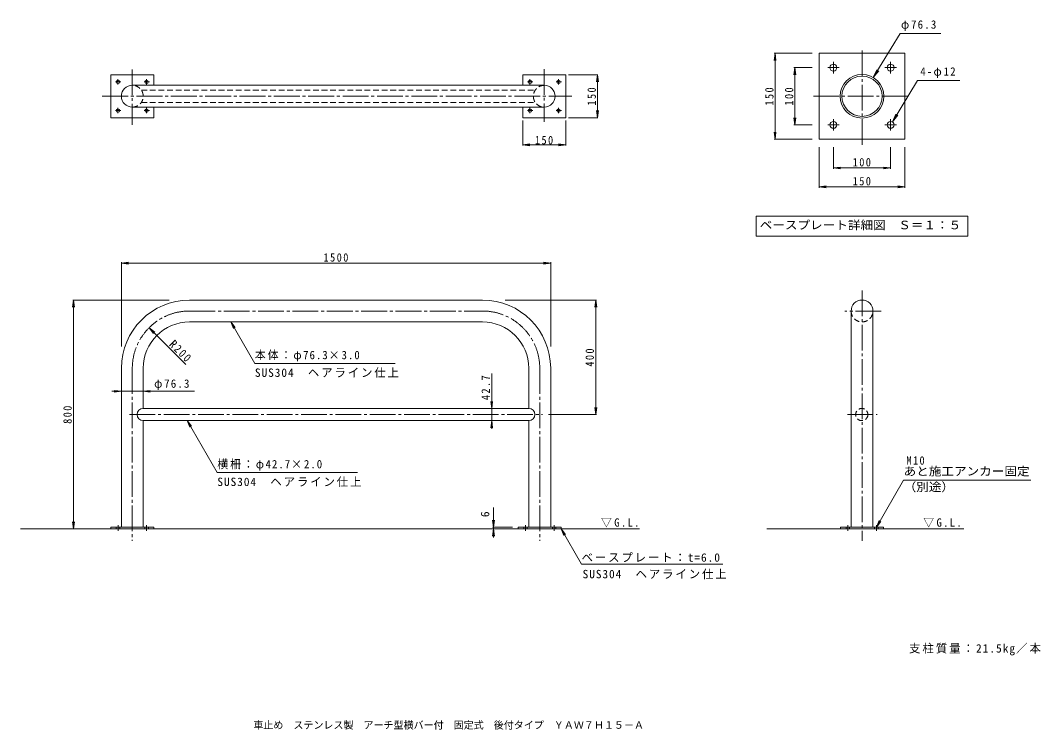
# Model space of a CAD drawing. Units: millimetres at full size, with parts at other scales. Extents: x -1772 to 1792, y -1358 to 1121.
import ezdxf
from ezdxf.enums import TextEntityAlignment as Align

# ---------------------------------------------------------------- set-up
doc = ezdxf.new("R2010")
doc.units = ezdxf.units.MM
doc.header["$LTSCALE"] = 10
doc.linetypes.add('CHAIN2', pattern=[12, 9, -1, 1, -1])
doc.linetypes.add('DASHED2', pattern=[3, 2, -1])
for name, color, linetype, lineweight in [('A-0', 7, 'CHAIN2', 9), ('A-2', 3, 'Continuous', 9), ('A-4', 7, 'Continuous', 9), ('A-5', 7, 'Continuous', 9), ('C-0', 7, 'CHAIN2', 9), ('C-2', 3, 'Continuous', 9), ('C-4', 7, 'Continuous', 9), ('C-5', 7, 'Continuous', 9), ('C-E', 6, 'Continuous', 5)]:
    doc.layers.add(name, color=color, linetype=linetype, lineweight=lineweight)
doc.layers.add('F-5_F-5ﾚｲﾔ', color=2, linetype='Continuous')
doc.styles.add('ＭＳ ゴシック', font='')
doc.styles.get('ＭＳ ゴシック').set_extended_font_data('MS Gothic')

msp = doc.modelspace()

# ---------------------------------------------------------------- linework, layer by layer
at = {"layer": 'A-0'}
for p, q in [((1168.48, 686.11), (1168.48, 1026.11)), ((1068.48, 936.11), (1068.48, 976.11)), ((1268.48, 936.11), (1268.48, 976.11)), ((1048.48, 956.11), (1088.48, 956.11)), ((1248.48, 956.11), (1288.48, 956.11)), ((998.48, 856.11), (1338.48, 856.11)), ((1048.48, 756.11), (1088.48, 756.11)), ((1068.48, 736.11), (1068.48, 776.11)), ((1248.48, 756.11), (1288.48, 756.11)), ((1268.48, 736.11), (1268.48, 776.11))]:
    msp.add_line(p, q, dxfattribs=at)
at = {"layer": 'A-2'}
for p, q in [((1318.48, 706.11), (1318.48, 1006.11)), ((1018.48, 706.11), (1318.48, 706.11))]:
    msp.add_line(p, q, dxfattribs=at)
msp.add_lwpolyline([(1318.48, 1006.11), (1018.48, 1006.11), (1018.48, 706.11)], dxfattribs=at)
for centre, radius in [((1068.48, 956.11), 12), ((1268.48, 956.11), 12), ((1168.48, 856.11), 76.3), ((1168.48, 856.11), 70.3), ((1068.48, 756.11), 12), ((1268.48, 756.11), 12)]:
    msp.add_circle(centre, radius, dxfattribs=at)
at = {"layer": 'A-4'}
for p, q in [((864.53, 1006.11), (861.27, 981.33)), ((861.53, 1006.11), (994.78, 1006.11)), ((864.53, 1006.11), (867.8, 981.33)), ((933.64, 956.11), (930.38, 931.33)), ((930.64, 956.11), (994.78, 956.11)), ((933.64, 956.11), (936.9, 931.33)), ((930.64, 756.11), (994.78, 756.11)), ((933.64, 756.11), (936.9, 780.9)), ((864.53, 706.11), (867.8, 730.9)), ((861.53, 706.11), (994.78, 706.11)), ((1018.48, 536.24), (1018.48, 677.81)), ((1068.48, 602.42), (1068.48, 677.81)), ((1268.48, 602.42), (1268.48, 677.81)), ((1318.48, 536.24), (1318.48, 677.81)), ((1068.48, 605.42), (1093.26, 608.68)), ((1268.48, 605.42), (1243.69, 608.68)), ((1068.48, 605.42), (1093.26, 602.16)), ((1018.48, 539.24), (1043.26, 542.5)), ((1018.48, 539.24), (1043.26, 535.98)), ((1318.48, 539.24), (1293.69, 542.5))]:
    msp.add_line(p, q, dxfattribs=at)
for points in [[(864.53, 1006.11), (864.53, 706.11), (861.27, 730.9)], [(933.64, 956.11), (933.64, 756.11), (930.38, 780.9)], [(1068.48, 605.42), (1268.48, 605.42), (1243.69, 602.16)], [(1018.48, 539.24), (1318.48, 539.24), (1293.69, 535.98)]]:
    msp.add_lwpolyline(points, dxfattribs=at)
at = {"layer": 'A-5'}
for p, q in [((1301.17, 1075.52), (1207.96, 921.4)), ((1444.27, 1075.52), (1301.17, 1075.52)), ((1207.96, 921.4), (1220, 948.88)), ((1207.96, 921.4), (1226.7, 944.83)), ((1362.34, 911.31), (1274.69, 766.38)), ((1362.34, 911.31), (1510.26, 911.31)), ((1274.69, 766.38), (1286.73, 793.86)), ((1274.69, 766.38), (1293.43, 789.81)), ((798.4, 437.23), (1538.55, 437.23)), ((798.4, 437.23), (798.4, 367.23)), ((1538.55, 437.23), (1538.55, 367.23)), ((798.4, 367.23), (1538.55, 367.23))]:
    msp.add_line(p, q, dxfattribs=at)
at = {"layer": 'C-0'}
for p, q in [((-1381.39, 949.85), (-1381.39, 755.86)), ((58.11, 950.72), (58.11, 766.14)), ((-1440.04, 906.11), (-1420.91, 906.11)), ((-1431.39, 896.6), (-1431.39, 915.49)), ((-1340.04, 906.11), (-1320.91, 906.11)), ((-1331.39, 896.6), (-1331.39, 915.49)), ((-0.54, 906.11), (18.59, 906.11)), ((8.11, 896.6), (8.11, 915.49)), ((99.46, 906.11), (118.59, 906.11)), ((108.11, 896.6), (108.11, 915.49)), ((-1486.29, 856.11), (154.36, 856.11)), ((-1440.04, 806.11), (-1420.91, 806.11)), ((-1431.39, 796.6), (-1431.39, 815.49)), ((-1340.04, 806.11), (-1320.91, 806.11)), ((-1331.39, 796.6), (-1331.39, 815.49)), ((-0.54, 806.11), (18.59, 806.11)), ((8.11, 796.6), (8.11, 815.49)), ((99.46, 806.11), (118.59, 806.11)), ((108.11, 796.6), (108.11, 815.49)), ((1168.48, 177.28), (1168.48, -697.39)), ((-1181.34, 105.4), (-157.64, 105.4)), ((1235.82, 105.4), (1108.3, 105.4)), ((-1381.34, -94.6), (-1381.34, -697.39)), ((42.36, -94.6), (42.36, -697.39)), ((-1391.34, -256.45), (52.36, -256.45)), ((1117.4, -256.45), (1221.49, -256.45)), ((-1431.34, -642.61), (-1431.34, -662.62)), ((-1331.29, -642.61), (-1331.29, -662.62)), ((-7.64, -642.61), (-7.64, -662.62)), ((92.41, -642.61), (92.41, -662.62)), ((1118.48, -642.61), (1118.48, -662.62)), ((1218.52, -642.61), (1218.52, -662.62))]:
    msp.add_line(p, q, dxfattribs=at)
at = {"layer": 'C-0', "color": 3, "linetype": 'Continuous'}
for p, q in [((-1456.39, -650.45), (-1456.34, -650.45)), ((-32.69, -650.45), (-32.64, -650.45)), ((1093.43, -650.45), (1093.48, -650.45))]:
    msp.add_line(p, q, dxfattribs=at)
at = {"layer": 'C-0'}
for centre, start, end in [((-1181.34, -94.6), 90, 180), ((-157.64, -94.6), 0, 90)]:
    msp.add_arc(centre, 200, start, end, dxfattribs=at)
at = {"layer": 'C-2'}
for p, q in [((-1306.39, 894.26), (-1306.39, 931.11)), ((133.11, 931.11), (-16.89, 931.11)), ((-16.89, 931.11), (-16.89, 894.26)), ((133.11, 781.11), (133.11, 931.11)), ((-1381.39, 894.26), (58.11, 894.26)), ((-1381.39, 817.96), (58.11, 817.96)), ((-1306.39, 781.11), (-1306.39, 817.96)), ((-16.89, 817.96), (-16.89, 781.11)), ((-16.89, 781.11), (133.11, 781.11)), ((-1181.34, 143.55), (-157.64, 143.55)), ((1130.33, 105.4), (1130.33, -650.45)), ((1206.63, 105.4), (1206.63, -650.45)), ((-1181.34, 67.25), (-157.64, 67.25)), ((-1419.49, -94.6), (-1419.49, -650.45)), ((-1343.19, -94.6), (-1343.19, -235.1)), ((4.21, -94.6), (4.21, -235.1)), ((80.51, -94.6), (80.51, -650.45)), ((-1343.19, -235.1), (4.21, -235.1)), ((-1343.19, -277.8), (4.21, -277.8)), ((-1343.19, -277.8), (-1343.19, -650.45)), ((4.21, -277.8), (4.21, -650.45)), ((-1456.39, -656.45), (-1456.39, -650.45)), ((-1306.34, -650.45), (-1456.34, -650.45)), ((-1306.34, -650.45), (-1306.34, -656.45)), ((-32.69, -656.45), (-32.69, -650.45)), ((117.36, -650.45), (-32.64, -650.45)), ((117.36, -650.45), (117.36, -656.45)), ((1093.43, -656.45), (1093.43, -650.45)), ((1243.48, -650.45), (1093.48, -650.45)), ((1243.48, -650.45), (1243.48, -656.45))]:
    msp.add_line(p, q, dxfattribs=at)
at = {"layer": 'C-2', "linetype": 'DASHED2'}
for p, q in [((-1349.77, 877.46), (26.5, 877.46)), ((-1349.77, 834.76), (26.5, 834.76)), ((-1437.34, -650.45), (-1437.34, -656.45)), ((-1425.34, -650.45), (-1425.34, -656.45)), ((-1337.29, -650.45), (-1337.29, -656.45)), ((-1325.29, -650.45), (-1325.29, -656.45)), ((-13.64, -650.45), (-13.64, -656.45)), ((-1.64, -650.45), (-1.64, -656.45)), ((86.41, -650.45), (86.41, -656.45)), ((98.41, -650.45), (98.41, -656.45)), ((1112.48, -650.45), (1112.48, -656.45)), ((1124.48, -650.45), (1124.48, -656.45)), ((1212.52, -650.45), (1212.52, -656.45)), ((1224.52, -650.45), (1224.52, -656.45))]:
    msp.add_line(p, q, dxfattribs=at)
at = {"layer": 'C-2'}
msp.add_lwpolyline([(-1306.39, 931.11), (-1456.39, 931.11), (-1456.39, 781.11), (-1306.39, 781.11)], dxfattribs=at)
for centre in [(-1431.39, 906.11), (-1331.39, 906.11), (8.11, 906.11), (108.11, 906.11), (-1431.39, 806.11), (-1331.39, 806.11), (8.11, 806.11), (108.11, 806.11)]:
    msp.add_circle(centre, 6, dxfattribs=at)
at = {"layer": 'C-2', "linetype": 'DASHED2'}
msp.add_circle((1167.51, -256.45), 21.35, dxfattribs=at)
at = {"layer": 'C-2'}
for centre, radius, start, end in [((-1381.39, 856.11), 38.15, 90, 270), ((58.11, 856.11), 38.15, 270, 90), ((-1181.34, -94.6), 238.15, 90, 180), ((-157.64, -94.6), 238.15, 0, 90), ((1168.48, 105.4), 38.15, 0, 180), ((-1181.34, -94.6), 161.85, 90, 180), ((-157.64, -94.6), 161.85, 0, 90), ((-1343.19, -256.45), 21.35, 90, 270), ((4.21, -256.45), 21.35, 270, 90)]:
    msp.add_arc(centre, radius, start, end, dxfattribs=at)
at = {"layer": 'C-2', "linetype": 'DASHED2'}
for centre, start, end in [((-1381.39, 856.11), 270, 90), ((58.11, 856.11), 90, 270), ((1168.48, 105.4), 180.14683, 0)]:
    msp.add_arc(centre, 38.15, start, end, dxfattribs=at)
at = {"layer": 'C-4'}
for p, q in [((245.47, 931.11), (143.11, 931.11)), ((243.97, 931.11), (243.97, 781.11)), ((-16.89, 684.43), (-16.89, 771.11)), ((133.11, 684.43), (133.11, 771.11)), ((245.47, 781.11), (143.11, 781.11)), ((-16.89, 685.93), (133.11, 685.93)), ((-1419.49, 272.62), (-1394.7, 275.88)), ((-1419.49, 275.62), (-1419.49, -18.39)), ((-1419.49, 272.62), (-1394.7, 269.36)), ((-1419.49, 272.62), (80.51, 272.62)), ((80.51, 272.62), (55.72, 275.88)), ((80.51, 272.62), (55.72, 269.36)), ((80.51, 275.62), (80.51, -18.39)), ((-1586.73, 143.55), (-1589.99, 118.76)), ((-1589.73, 143.55), (-1252.85, 143.55)), ((-1586.73, -656.45), (-1586.73, 143.55)), ((-1586.73, 143.55), (-1583.47, 118.76)), ((240.98, 143.55), (-78.05, 143.55)), ((237.98, 143.55), (234.71, 118.76)), ((237.98, -256.45), (237.98, 143.55)), ((237.98, 143.55), (241.24, 118.76)), ((-1194.24, -81.85), (-1322.79, 46.79)), ((-125.51, -235.1), (-125.51, -113.34)), ((-1419.49, -175.28), (-1453.18, -175.28)), ((-1419.49, -175.28), (-1444.28, -172.02)), ((-1419.49, -175.28), (-1444.28, -178.54)), ((-1343.19, -175.28), (-1419.49, -175.28)), ((-1343.19, -175.28), (-1318.4, -172.02)), ((-1343.19, -175.28), (-1318.4, -178.54)), ((-1343.19, -175.28), (-1163.91, -175.28)), ((-125.51, -235.1), (-128.77, -210.32)), ((-125.51, -235.1), (-122.24, -210.32)), ((-125.51, -277.8), (-125.51, -235.1)), ((237.98, -256.45), (234.71, -231.67)), ((237.98, -256.45), (241.24, -231.67)), ((-125.51, -277.8), (-128.77, -302.59)), ((-125.51, -277.8), (-122.24, -302.59)), ((-125.51, -277.8), (-125.51, -306.58)), ((240.98, -256.45), (72.36, -256.45)), ((-119.36, -650.45), (-119.36, -581.12)), ((-1586.73, -656.45), (-1589.99, -631.67)), ((-1586.73, -656.45), (-1583.47, -631.67)), ((-119.36, -650.45), (-122.62, -625.66)), ((-119.36, -650.45), (-116.1, -625.66)), ((-119.36, -656.45), (-122.62, -681.24)), ((-122.36, -650.45), (-52.69, -650.45)), ((-119.36, -650.45), (-119.36, -656.45)), ((-119.36, -656.45), (-116.1, -681.24)), ((-119.36, -656.45), (-119.36, -686.33))]:
    msp.add_line(p, q, dxfattribs=at)
at = {"layer": 'C-4', "linetype": 'CHAIN2'}
for p, q in [((243.97, 931.11), (240.71, 906.33)), ((243.97, 931.11), (247.24, 906.33)), ((243.97, 781.11), (240.71, 805.9)), ((243.97, 781.11), (247.24, 805.9)), ((-16.89, 685.93), (7.9, 689.19)), ((-16.89, 685.93), (7.9, 682.67)), ((133.11, 685.93), (108.33, 689.19)), ((133.11, 685.93), (108.33, 682.67))]:
    msp.add_line(p, q, dxfattribs=at)
at = {"layer": 'C-5'}
for p, q in [((-1322.79, 46.79), (-1302.96, 31.56)), ((-1322.79, 46.79), (-1307.58, 26.95)), ((-1037.12, 67.25), (-1021.9, 47.41)), ((-1037.12, 67.25), (-1027.56, 44.15)), ((-1037.12, 67.25), (-953.09, -77.97)), ((-953.09, -77.97), (-463.09, -77.97)), ((-1189.46, -277.8), (-1174.24, -297.64)), ((-1189.46, -277.8), (-1179.89, -300.9)), ((-1189.46, -277.8), (-1084.34, -459.46)), ((-1084.34, -459.46), (-594.34, -459.46)), ((1218.52, -650.45), (1313.83, -485.38)), ((1313.83, -485.38), (1758.83, -485.38)), ((1218.52, -650.45), (1228.09, -627.35)), ((1218.52, -650.45), (1233.74, -630.62)), ((188.27, -779.28), (117.36, -656.45)), ((117.36, -656.45), (132.58, -676.29)), ((117.36, -656.45), (126.93, -679.55)), ((188.27, -779.28), (681.93, -779.28))]:
    msp.add_line(p, q, dxfattribs=at)
at = {"layer": 'C-E'}
for p, q in [((-1772.37, -656.45), (390.52, -656.45)), ((835.42, -656.45), (1524.13, -656.45))]:
    msp.add_line(p, q, dxfattribs=at)

# ---------------------------------------------------------------- texts
at = {"layer": 'A-4', "color": 2, "char_height": 29.33, "attachment_point": 7, "rotation": 90, "style": 'ＭＳ ゴシック'}
for s, insert in [('\\T1.27;\\W0.9;150', (859.53, 823.61)), ('\\T1.27;\\W0.9;100', (928.64, 823.61))]:
    msp.add_mtext(s, dxfattribs=dict(at, insert=insert))
at = {"layer": 'A-4', "color": 2, "char_height": 29.33, "attachment_point": 7, "style": 'ＭＳ ゴシック'}
for s, insert in [('\\T1.27;\\W0.9;100', (1135.98, 610.42)), ('\\T1.27;\\W0.9;150', (1135.98, 544.24))]:
    msp.add_mtext(s, dxfattribs=dict(at, insert=insert))
at = {"layer": 'A-5', "color": 2, "style": 'ＭＳ ゴシック', "width": 1.1}
msp.add_text('ベースプレート詳細図\u3000Ｓ＝１：５', height=29.33, dxfattribs=at).set_placement((810.98, 382.23), align=Align.BOTTOM_LEFT)
at = {"layer": 'A-5', "color": 2, "char_height": 29.33, "attachment_point": 7, "style": 'ＭＳ ゴシック'}
for s, insert in [('\\T1.22;\\W0.95;φ76.3', (1304.61, 1084.26)), ('\\T1.22;\\W0.95;4-φ12', (1372, 920.06))]:
    msp.add_mtext(s, dxfattribs=dict(at, insert=insert))
at = {"layer": 'C-4', "color": 2, "style": 'ＭＳ ゴシック'}
msp.add_text('6', height=29.33, rotation=90, dxfattribs=at).set_placement((-125.36, -615.1), align=Align.BOTTOM_LEFT)
at = {"layer": 'C-4', "color": 2, "char_height": 29.33, "attachment_point": 7, "style": 'ＭＳ ゴシック'}
for s, insert, rotation in [('\\T1.27;\\W0.9;150', (238.95, 823.61), 90), ('\\T1.28;\\W0.9;R200', (-1255.05, -14.01), 315), ('\\T1.27;\\W0.9;400', (231.98, -88.95), 90), ('\\T1.28;\\W0.9;42.7', (-131.51, -206.14), 90), ('\\T1.27;\\W0.9;800', (-1592.73, -288.95), 90)]:
    msp.add_mtext(s, dxfattribs=dict(at, insert=insert, rotation=rotation))
for s, insert in [('\\T1.27;\\W0.9;150', (25.61, 687.64)), ('\\T1.28;\\W0.9;1500', (-713.24, 277.62)), ('\\T1.22;\\W0.95;φ76.3', (-1305.15, -170.82))]:
    msp.add_mtext(s, dxfattribs=dict(at, insert=insert))
at = {"layer": 'C-5', "color": 2, "style": 'ＭＳ ゴシック', "width": 1.1}
for s, p in [('あと施工アンカー固定', (1313.83, -478.38)), ('（別途）', (1313.83, -533.17))]:
    msp.add_text(s, height=29.33, dxfattribs=at).set_placement(p, align=Align.BOTTOM_LEFT)
at = {"layer": 'C-5', "color": 2, "char_height": 29.33, "attachment_point": 7, "style": 'ＭＳ ゴシック'}
for s, insert in [('\\T1.18;\\W0.95;本体：φ76.3×3.0', (-953.09, -70.97)), ('\\T1.16;SUS304\u3000ヘアライン仕上', (-953.09, -128.04)), ('\\T1.18;\\W0.95;横柵：φ42.7×2.0', (-1084.34, -452.46)), ('\\T1.27;\\W0.9;M10', (1323.73, -432.05)), ('\\T1.16;SUS304\u3000ヘアライン仕上', (-1084.34, -509.52)), ('\\T1.22;\\W0.95;▽G.L.', (256.22, -651.23)), ('\\T1.22;\\W0.95;▽G.L.', (1382.34, -651.23)), ('\\T1.16;ベースプレート：t=6.0', (188.27, -772.28)), ('\\T1.16;SUS304\u3000ヘアライン仕上', (191.93, -831.98))]:
    msp.add_mtext(s, dxfattribs=dict(at, insert=insert))
at = {"layer": 'F-5_F-5ﾚｲﾔ', "style": 'ＭＳ ゴシック'}
msp.add_text('車止め\u3000ステンレス製\u3000アーチ型横バー付\u3000固定式\u3000後付タイプ\u3000ＹＡＷ７Ｈ１５－Ａ', height=25.66, dxfattribs=at).set_placement((-958.5, -1362.41), align=Align.BOTTOM_LEFT)
at = {"layer": 'F-5_F-5ﾚｲﾔ', "insert": (1332.64, -1098.11), "char_height": 29.33, "attachment_point": 7, "style": 'ＭＳ ゴシック'}
msp.add_mtext('\\T1.17;支柱質量：21.5kg／本', dxfattribs=at)

doc.saveas('drawing.dxf')
